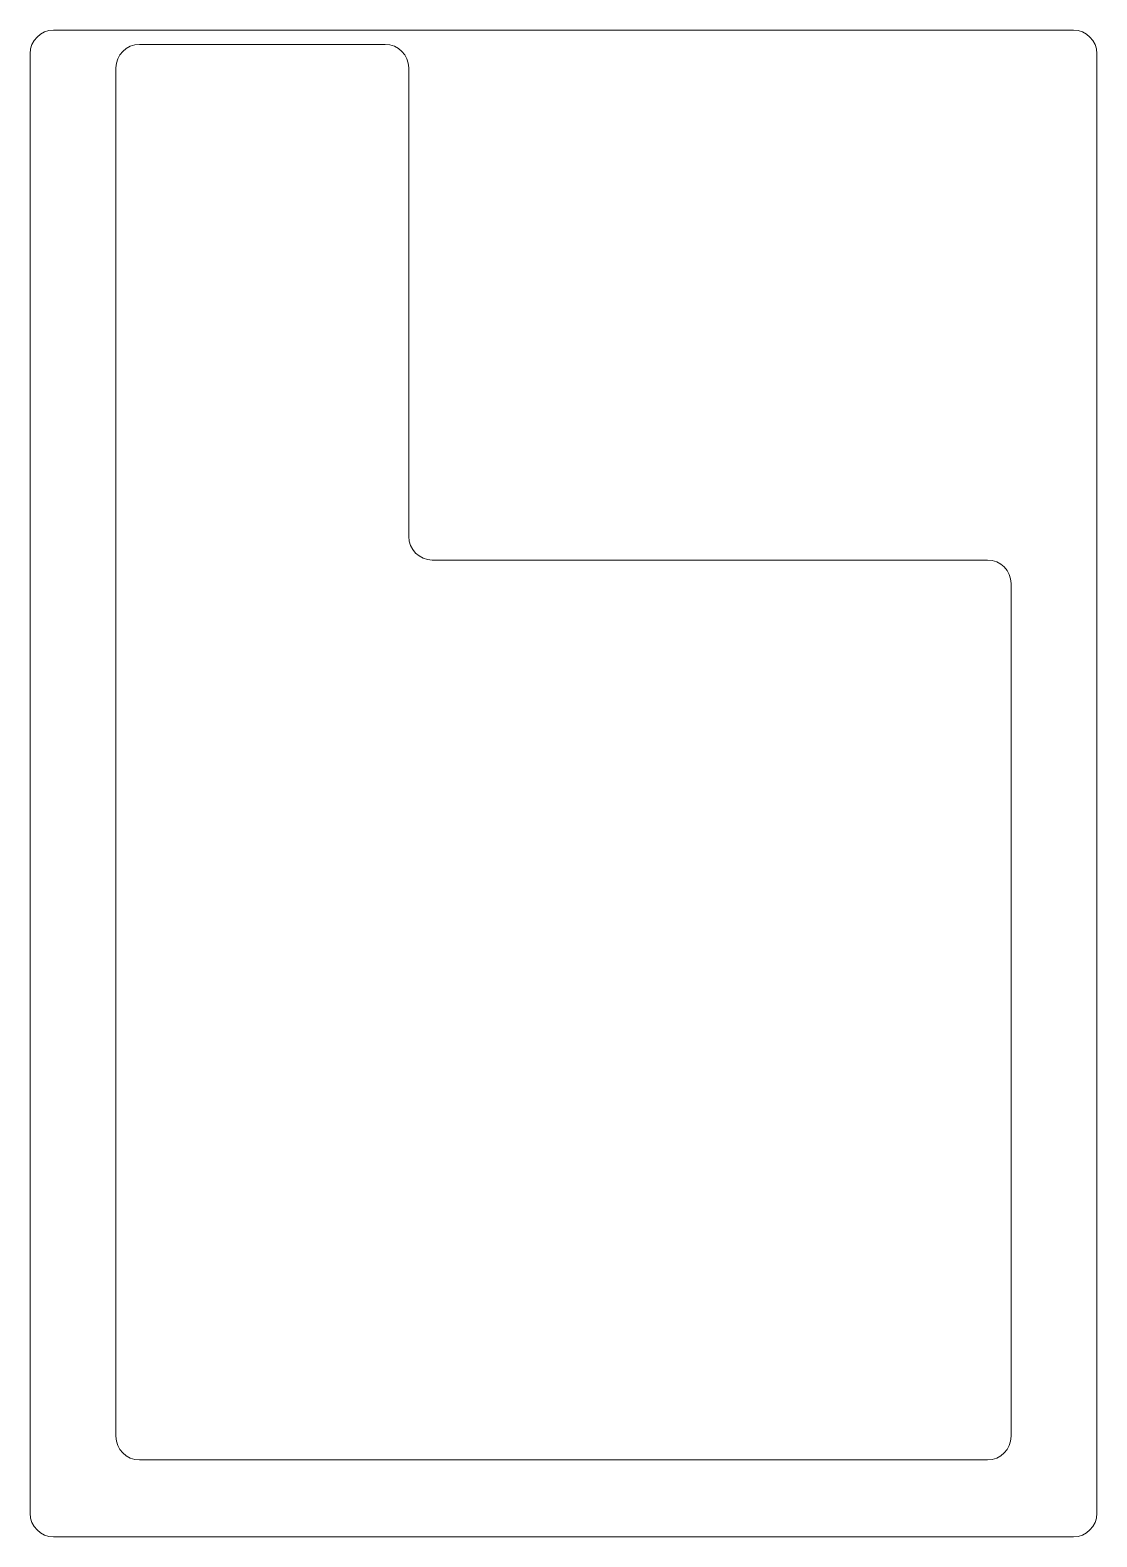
# Model space of a CAD drawing. Header units: inches. Extents: x -6.4 to 6.4, y -9 to 9.
import ezdxf

# ---------------------------------------------------------------- set-up
doc = ezdxf.new("R2010")
doc.units = ezdxf.units.IN
doc.header["$MEASUREMENT"] = 0

msp = doc.modelspace()

# ---------------------------------------------------------------- linework, layer by layer
at = {"color": 7, "linetype": 'Continuous', "lineweight": 15}
for p, q in [((6.09375, 9), (-6.09375, 9)), ((-2.13125, 8.829), (-5.06875, 8.829)), ((-6.375, 8.71875), (-6.375, -8.71875)), ((6.375, -8.71875), (6.375, 8.71875)), ((-5.35, 8.54775), (-5.35, -7.79875)), ((-1.85, 2.95125), (-1.85, 8.54775)), ((5.06875, 2.67), (-1.56875, 2.67)), ((5.35, -7.79875), (5.35, 2.38875)), ((-5.06875, -8.08), (5.06875, -8.08)), ((-6.09375, -9), (6.09375, -9))]:
    msp.add_line(p, q, dxfattribs=at)
for centre, start, end in [((6.09375, 8.71875), 0, 90), ((-6.09375, 8.71875), 90, 180), ((-5.06875, 8.54775), 90, 180), ((-2.13125, 8.54775), 0, 90), ((-1.56875, 2.95125), 180, 270), ((5.06875, 2.38875), 0, 90), ((-5.06875, -7.79875), 180, 270), ((5.06875, -7.79875), 270, 0), ((-6.09375, -8.71875), 180, 270), ((6.09375, -8.71875), 270, 0)]:
    msp.add_arc(centre, 0.28125, start, end, dxfattribs=at)

doc.saveas('drawing.dxf')
